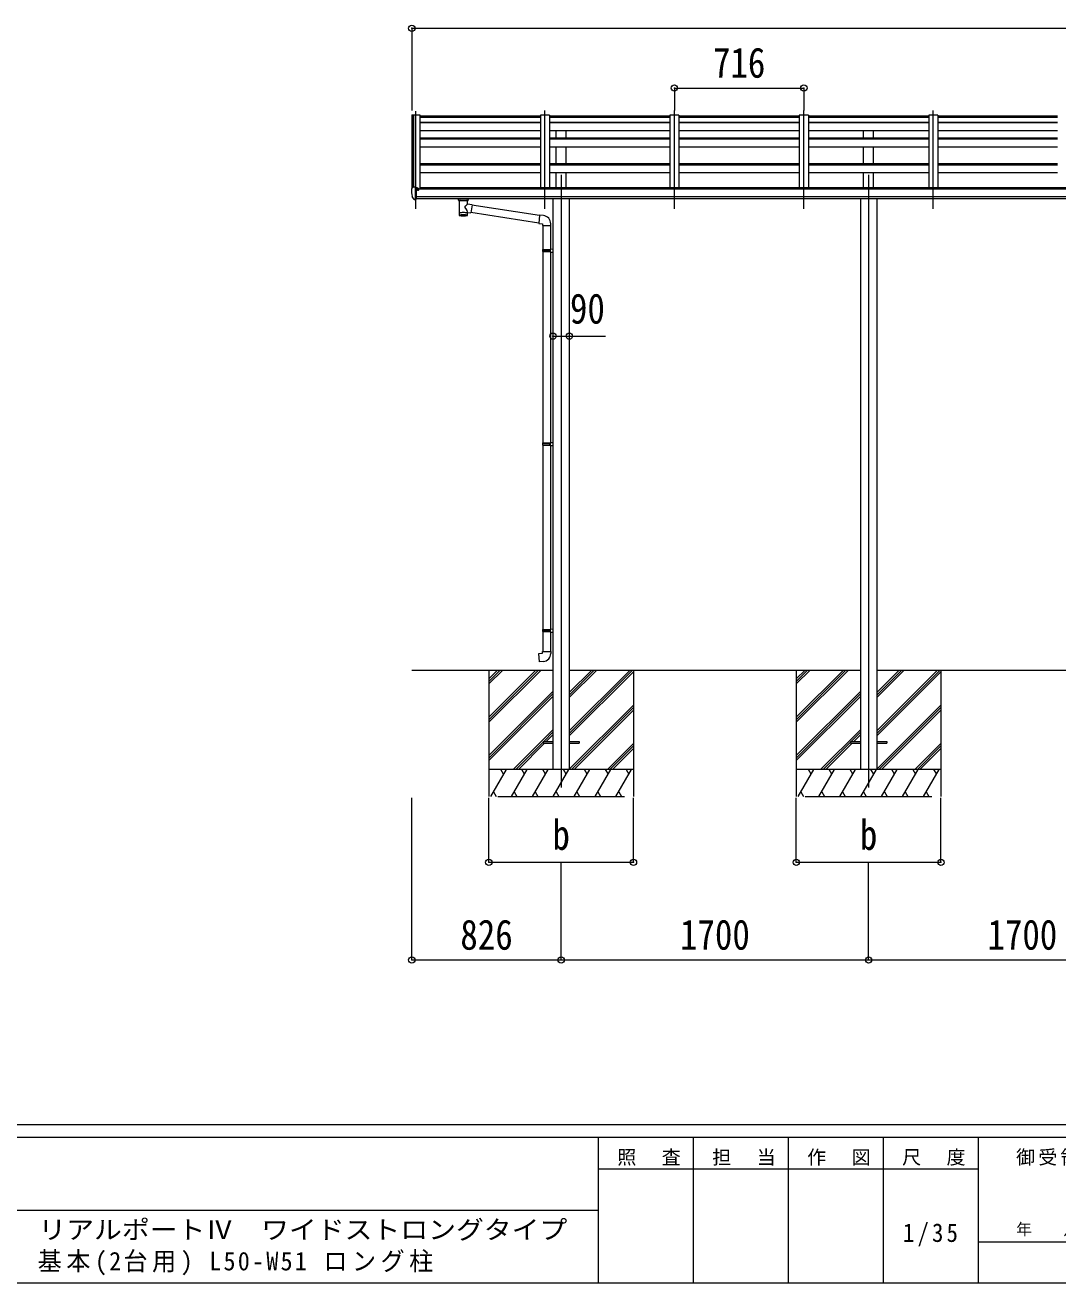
# Model space of a CAD drawing. Units: millimetres at full size, sheet at 1:35; some dimension numbers follow another scale. Extents: x -9783 to 9892, y -6828 to 6752.
# Drawn here: x 36 to 5747, y -6828 to 127 of the extents above; entities that cross this region are included whole.
import ezdxf
from ezdxf.enums import TextEntityAlignment as Align

# ---------------------------------------------------------------- set-up
doc = ezdxf.new("R2010")
doc.units = ezdxf.units.MM
doc.header["$LTSCALE"] = 35
doc.header["$PDMODE"] = 32
doc.header["$PDSIZE"] = 35
for name, color, linetype, lineweight in [('0-0_0', 7, 'Continuous', 9), ('0-1_本体', 4, 'Continuous', 9), ('0-2_部品', 7, 'Continuous', 9), ('0-8_PARTS2', 2, 'Continuous', 9), ('0-A_寸法', 6, 'Continuous', 9), ('F-0_240', 7, 'Continuous', 9)]:
    doc.layers.add(name, color=color, linetype=linetype, lineweight=lineweight)
doc.styles.add('ＭＳ ゴシック', font='')
doc.styles.get('ＭＳ ゴシック').set_extended_font_data('MS Gothic')

msp = doc.modelspace()

# ---------------------------------------------------------------- linework, layer by layer
at = {"layer": '0-0_0'}
for p, q in [((2174.19, -3439.43), (2954.99, -3439.43)), ((2600.19, -3439.43), (2600.19, -4139.43)), ((2600.19, -3700.16), (2860.92, -3439.43)), ((2600.19, -3714.3), (2875.06, -3439.43)), ((2600.19, -3728.44), (2889.2, -3439.43)), ((2600.19, -3516.31), (2677.07, -3439.43)), ((2600.19, -3502.17), (2662.93, -3439.43)), ((2600.19, -3488.02), (2648.79, -3439.43)), ((3045.39, -3439.43), (4654.99, -3439.43)), ((3045.39, -3775.45), (3381.42, -3439.43)), ((3045.39, -3789.6), (3395.56, -3439.43)), ((3045.39, -3591.61), (3197.57, -3439.43)), ((3045.39, -3577.47), (3183.43, -3439.43)), ((3045.39, -3563.32), (3169.29, -3439.43)), ((3045.39, -3803.74), (3400.19, -3448.94)), ((3400.19, -3439.43), (3400.19, -4139.43)), ((4300.19, -3439.43), (4300.19, -4139.43)), ((4300.19, -3700.16), (4560.92, -3439.43)), ((4300.19, -3714.3), (4575.06, -3439.43)), ((4300.19, -3728.44), (4589.2, -3439.43)), ((4300.19, -3516.31), (4377.07, -3439.43)), ((4300.19, -3502.17), (4362.93, -3439.43)), ((4300.19, -3488.02), (4348.79, -3439.43)), ((4745.39, -3439.43), (6354.99, -3439.43)), ((4745.39, -3775.45), (5081.42, -3439.43)), ((4745.39, -3789.6), (5095.56, -3439.43)), ((4745.39, -3591.61), (4897.57, -3439.43)), ((4745.39, -3577.47), (4883.43, -3439.43)), ((4745.39, -3563.32), (4869.29, -3439.43)), ((4745.39, -3803.74), (5100.19, -3448.94)), ((5100.19, -3439.43), (5100.19, -4139.43)), ((2600.19, -3912.29), (2954.99, -3557.49)), ((2600.19, -3926.43), (2954.99, -3571.63)), ((2600.19, -3940.57), (2954.99, -3585.77)), ((4300.19, -3912.29), (4654.99, -3557.49)), ((4300.19, -3926.43), (4654.99, -3571.63)), ((4300.19, -3940.57), (4654.99, -3585.77)), ((3045.39, -3987.59), (3400.19, -3632.79)), ((3057.69, -3989.43), (3400.19, -3646.93)), ((3071.83, -3989.43), (3400.19, -3661.07)), ((4745.39, -3987.59), (5100.19, -3632.79)), ((4757.69, -3989.43), (5100.19, -3646.93)), ((4771.83, -3989.43), (5100.19, -3661.07)), ((2735.18, -3989.43), (2954.99, -3769.62)), ((2903.84, -3834.92), (2954.99, -3783.76)), ((2917.98, -3834.92), (2954.99, -3797.9)), ((4435.18, -3989.43), (4654.99, -3769.62)), ((4603.84, -3834.92), (4654.99, -3783.76)), ((4617.98, -3834.92), (4654.99, -3797.9)), ((2749.32, -3989.43), (2900.19, -3838.56)), ((2763.47, -3989.43), (2908.98, -3843.92)), ((3255.68, -3989.43), (3400.19, -3844.92)), ((3269.82, -3989.43), (3400.19, -3859.06)), ((3283.97, -3989.43), (3400.19, -3873.2)), ((4449.32, -3989.43), (4600.19, -3838.56)), ((4463.47, -3989.43), (4608.98, -3843.92)), ((4955.68, -3989.43), (5100.19, -3844.92)), ((4969.82, -3989.43), (5100.19, -3859.06)), ((4983.97, -3989.43), (5100.19, -3873.2)), ((3400.19, -3989.43), (2600.19, -3989.43)), ((2610.48, -4139.43), (2697.08, -3989.43)), ((2682.08, -4015.41), (2667.08, -3989.43)), ((2725.95, -4139.43), (2812.55, -3989.43)), ((2797.55, -4015.41), (2782.55, -3989.43)), ((2841.42, -4139.43), (2928.02, -3989.43)), ((2913.02, -4015.41), (2898.02, -3989.43)), ((2956.89, -4139.43), (3043.49, -3989.43)), ((3028.49, -4015.41), (3013.49, -3989.43)), ((3072.36, -4139.43), (3158.96, -3989.43)), ((3143.96, -4015.41), (3128.96, -3989.43)), ((3187.83, -4139.43), (3274.43, -3989.43)), ((3244.43, -3989.43), (3259.43, -4015.41)), ((3303.3, -4139.43), (3389.9, -3989.43)), ((3359.9, -3989.43), (3374.9, -4015.41)), ((5100.19, -3989.43), (4300.19, -3989.43)), ((4310.48, -4139.43), (4397.08, -3989.43)), ((4382.08, -4015.41), (4367.08, -3989.43)), ((4425.95, -4139.43), (4512.55, -3989.43)), ((4497.55, -4015.41), (4482.55, -3989.43)), ((4541.42, -4139.43), (4628.02, -3989.43)), ((4613.02, -4015.41), (4598.02, -3989.43)), ((4656.89, -4139.43), (4743.49, -3989.43)), ((4728.49, -4015.41), (4713.49, -3989.43)), ((4772.36, -4139.43), (4858.96, -3989.43)), ((4843.96, -4015.41), (4828.96, -3989.43)), ((4887.83, -4139.43), (4974.43, -3989.43)), ((4944.43, -3989.43), (4959.43, -4015.41)), ((5003.3, -4139.43), (5089.9, -3989.43)), ((5059.9, -3989.43), (5074.9, -4015.41)), ((2625.48, -4113.45), (2640.48, -4139.43)), ((2650.19, -4139.43), (3350.19, -4139.43)), ((2740.95, -4113.45), (2755.95, -4139.43)), ((2856.42, -4113.45), (2871.42, -4139.43)), ((2971.89, -4113.45), (2986.89, -4139.43)), ((3087.36, -4113.45), (3102.36, -4139.43)), ((3202.83, -4113.45), (3217.83, -4139.43)), ((3318.3, -4113.45), (3333.3, -4139.43)), ((4325.48, -4113.45), (4340.48, -4139.43)), ((4350.19, -4139.43), (5050.19, -4139.43)), ((4440.95, -4113.45), (4455.95, -4139.43)), ((4556.42, -4113.45), (4571.42, -4139.43)), ((4671.89, -4113.45), (4686.89, -4139.43)), ((4787.36, -4113.45), (4802.36, -4139.43)), ((4902.83, -4113.45), (4917.83, -4139.43)), ((5018.3, -4113.45), (5033.3, -4139.43))]:
    msp.add_line(p, q, dxfattribs=at)
at = {"layer": '0-1_本体'}
for p, q in [((2174.2, -370.92), (2174.19, -776.56)), ((2175.14, -370.04), (2182.97, -369.63)), ((2183.19, -369.71), (2183.19, -770.02)), ((2183.27, -369.82), (2183.89, -371.44)), ((2219.19, -369.62), (2219.19, -779.83)), ((2219.19, -382.62), (2885.19, -382.62)), ((2219.19, -409.29), (2885.19, -409.29)), ((2219.19, -411.91), (2885.19, -411.91)), ((2885.19, -370.22), (2885.19, -773.29)), ((2935.19, -370.22), (2885.19, -370.22)), ((2935.19, -370.22), (2935.19, -773.29)), ((2935.19, -382.62), (3601.19, -382.62)), ((2935.19, -409.29), (3601.19, -409.29)), ((2935.19, -411.91), (3601.19, -411.91)), ((3601.19, -370.22), (3601.19, -773.29)), ((3651.19, -370.22), (3601.19, -370.22)), ((3651.19, -370.22), (3651.19, -773.29)), ((3651.19, -382.62), (4317.19, -382.62)), ((3651.19, -409.29), (4317.19, -409.29)), ((3651.19, -411.91), (4317.19, -411.91)), ((4317.19, -370.22), (4317.19, -773.29)), ((4367.19, -370.22), (4317.19, -370.22)), ((4367.19, -370.22), (4367.19, -773.29)), ((4367.19, -382.62), (5033.19, -382.62)), ((4367.19, -409.29), (5033.19, -409.29)), ((4367.19, -411.91), (5033.19, -411.91)), ((5033.19, -370.22), (5033.19, -773.29)), ((5083.19, -370.22), (5033.19, -370.22)), ((5083.19, -370.22), (5083.19, -773.29)), ((5083.19, -382.62), (5744.26, -382.62)), ((5083.19, -409.29), (5744.26, -409.29)), ((5083.19, -411.91), (5744.26, -411.91)), ((2219.19, -456.65), (2885.19, -456.65)), ((2935.19, -456.65), (3601.19, -456.65)), ((2972.69, -495.6), (2972.69, -456.92)), ((3027.69, -495.6), (3027.69, -456.92)), ((3651.19, -456.65), (4317.19, -456.65)), ((4367.19, -456.65), (5033.19, -456.65)), ((4672.69, -495.6), (4672.69, -456.92)), ((4727.69, -495.6), (4727.69, -456.92)), ((5083.19, -456.65), (5744.26, -456.65)), ((2219.19, -496.32), (2885.19, -496.32)), ((2219.19, -501.69), (2885.19, -501.69)), ((2219.19, -545.78), (2885.19, -545.78)), ((2935.19, -496.32), (3601.19, -496.32)), ((2935.19, -501.69), (3601.19, -501.69)), ((2935.19, -545.78), (3601.19, -545.78)), ((2972.69, -638.43), (2972.69, -545.78)), ((3027.69, -638.43), (3027.69, -545.78)), ((3651.19, -496.32), (4317.19, -496.32)), ((3651.19, -501.69), (4317.19, -501.69)), ((3651.19, -545.78), (4317.19, -545.78)), ((4367.19, -496.32), (5033.19, -496.32)), ((4367.19, -501.69), (5033.19, -501.69)), ((4367.19, -545.78), (5033.19, -545.78)), ((4672.69, -638.43), (4672.69, -545.78)), ((4727.69, -638.43), (4727.69, -545.78)), ((5083.19, -496.32), (5744.26, -496.32)), ((5083.19, -501.69), (5744.26, -501.69)), ((5083.19, -545.78), (5744.26, -545.78)), ((2219.19, -638.43), (2885.19, -638.43)), ((2219.19, -645.33), (2885.19, -645.33)), ((2219.19, -688.88), (2885.19, -688.88)), ((2935.19, -638.43), (3601.19, -638.43)), ((2935.19, -645.33), (3601.19, -645.33)), ((2935.19, -688.88), (3601.19, -688.88)), ((2972.69, -773.29), (2972.69, -688.88)), ((3027.69, -773.29), (3027.69, -688.88)), ((3651.19, -638.43), (4317.19, -638.43)), ((3651.19, -645.33), (4317.19, -645.33)), ((3651.19, -688.88), (4317.19, -688.88)), ((4367.19, -638.43), (5033.19, -638.43)), ((4367.19, -645.33), (5033.19, -645.33)), ((4367.19, -688.88), (5033.19, -688.88)), ((4672.69, -773.29), (4672.69, -688.88)), ((4727.69, -773.29), (4727.69, -688.88)), ((5083.19, -638.43), (5744.26, -638.43)), ((5083.19, -645.33), (5744.26, -645.33)), ((5083.19, -688.88), (5744.26, -688.88)), ((7199.69, -779.83), (2200.69, -779.83)), ((2200.69, -821.34), (7199.69, -821.34)), ((7199.69, -833.27), (2200.69, -833.2)), ((2224.19, -779.83), (2224.19, -773.29)), ((7176.19, -773.29), (2224.19, -773.29)), ((2954.99, -833.36), (2954.99, -3989.44)), ((3045.39, -833.36), (3045.39, -3989.44)), ((4654.99, -833.36), (4654.99, -3989.44)), ((4745.39, -833.36), (4745.39, -3989.44))]:
    msp.add_line(p, q, dxfattribs=at)
msp.add_lwpolyline([(2183.89, -770.02), (2183.89, -369.62), (2219.19, -369.62)], dxfattribs=at)
msp.add_circle((2208.16, -784.93), 3, dxfattribs=at)
for centre, radius, start, end in [((2175.19, -371.04), 1, 93, 173.32986), ((2182.99, -369.93), 0.301, 21.06327, 92.86679)]:
    msp.add_arc(centre, radius, start, end, dxfattribs=at)
at = {"layer": '0-2_部品', "color": 4}
for p, q in [((2885.19, -375.72), (2219.19, -375.72)), ((3601.19, -375.72), (2935.19, -375.72)), ((4317.19, -375.72), (3651.19, -375.72)), ((5033.19, -375.72), (4367.19, -375.72)), ((5744.26, -375.72), (5083.19, -375.72)), ((2900.19, -3834.93), (2900.19, -3843.93)), ((2900.19, -3834.93), (2955.19, -3834.93)), ((2900.19, -3843.93), (2955.19, -3843.93)), ((3045.19, -3834.93), (3100.19, -3834.93)), ((3045.19, -3843.93), (3100.19, -3843.93)), ((3100.19, -3834.93), (3100.19, -3843.93)), ((4600.19, -3834.93), (4600.19, -3843.93)), ((4600.19, -3834.93), (4655.19, -3834.93)), ((4600.19, -3843.93), (4655.19, -3843.93)), ((4745.19, -3834.93), (4800.19, -3834.93)), ((4745.19, -3843.93), (4800.19, -3843.93)), ((4800.19, -3834.93), (4800.19, -3843.93))]:
    msp.add_line(p, q, dxfattribs=at)
at = {"layer": '0-2_部品'}
for p, q in [((2172.19, -779.4), (2172.19, -780.03)), ((2179.1, -770.6), (2175.03, -776.41)), ((2186.57, -836.72), (2176.82, -821.34)), ((2194.19, -838.53), (2194.19, -770.03)), ((2195.69, -770.95), (2194.19, -770.95)), ((2200.69, -779.77), (2194.19, -779.37)), ((2195.69, -770.95), (2195.69, -777.12)), ((2205.36, -772.45), (2195.69, -771.73)), ((2195.69, -774.72), (2209.69, -774.78)), ((2205.16, -784.95), (2205.69, -784.95)), ((2205.69, -784.95), (2205.99, -784.95)), ((2206.19, -774.76), (2206.19, -772.86)), ((2210.69, -775.88), (2210.69, -779.84)), ((2432.19, -840.39), (2432.19, -833.22)), ((2486.19, -840.39), (2486.19, -833.22)), ((2192.69, -838.44), (2188.98, -838.21)), ((2192.69, -838.44), (2194.19, -838.53)), ((2194.19, -836.34), (2194.69, -836.34)), ((2194.69, -836.34), (2195.19, -835.34)), ((2200.69, -835.34), (2195.19, -835.34)), ((2436.29, -844.89), (2436.27, -925.18)), ((2482.09, -862.46), (2482.09, -844.88)), ((2507.31, -866.37), (2482.09, -862.46)), ((2507.31, -866.37), (2500.29, -911.63)), ((2880.92, -926.31), (2507.01, -868.31)), ((2482.11, -925.18), (2482.09, -908.55)), ((2482.09, -908.8), (2500.29, -911.63)), ((2877.25, -968.25), (2500.57, -909.81)), ((2901.91, -926.38), (2881.08, -924.55)), ((2942.99, -982.12), (2942.99, -971.2)), ((2896.99, -982.12), (2942.99, -982.12)), ((2898.99, -981.37), (2898.99, -1113.68)), ((2940.99, -981.37), (2940.99, -1111.12)), ((2938.99, -1111.18), (2954.99, -1110.71)), ((2938.99, -1113.18), (2938.99, -1111.18)), ((2954.99, -1110.71), (2954.99, -1128.65)), ((2896.99, -1115.68), (2897.99, -1113.68)), ((2896.99, -1115.68), (2940.99, -1115.68)), ((2896.99, -1115.68), (2896.99, -1123.68)), ((2896.99, -1123.68), (2940.99, -1123.68)), ((2896.99, -1123.68), (2897.99, -1125.68)), ((2897.99, -1113.68), (2940.99, -1113.68)), ((2897.99, -1125.68), (2940.99, -1125.68)), ((2898.99, -1125.68), (2898.99, -2183.43)), ((2936.51, -1115.68), (2936.08, -1113.68)), ((2938.99, -1113.18), (2940.99, -1113.18)), ((2938.99, -1128.18), (2938.99, -1126.18)), ((2938.99, -1128.18), (2954.99, -1128.65)), ((2940.99, -1128.24), (2940.99, -2180.87)), ((2896.99, -2185.43), (2897.99, -2183.43)), ((2896.99, -2185.43), (2940.99, -2185.43)), ((2896.99, -2185.43), (2896.99, -2193.43)), ((2896.99, -2193.43), (2940.99, -2193.43)), ((2896.99, -2193.43), (2897.99, -2195.43)), ((2897.99, -2183.43), (2940.99, -2183.43)), ((2897.99, -2195.43), (2940.99, -2195.43)), ((2898.99, -2195.43), (2898.99, -3215.03)), ((2936.51, -2185.43), (2936.08, -2183.43)), ((2938.99, -2180.93), (2954.99, -2180.45)), ((2938.99, -2182.93), (2938.99, -2180.93)), ((2938.99, -2182.93), (2940.99, -2182.93)), ((2938.99, -2197.93), (2938.99, -2195.93)), ((2938.99, -2197.93), (2954.99, -2198.4)), ((2940.99, -2197.98), (2940.99, -3212.47)), ((2954.99, -2180.45), (2954.99, -2198.4)), ((2896.99, -3217.03), (2897.99, -3215.03)), ((2896.99, -3217.03), (2940.99, -3217.03)), ((2896.99, -3217.03), (2896.99, -3225.03)), ((2896.99, -3225.03), (2940.99, -3225.03)), ((2896.99, -3225.03), (2897.99, -3227.03)), ((2897.99, -3215.03), (2940.99, -3215.03)), ((2897.99, -3227.03), (2940.99, -3227.03)), ((2898.99, -3227.03), (2898.99, -3337.03)), ((2936.51, -3217.03), (2936.08, -3215.03)), ((2938.99, -3212.53), (2954.99, -3212.05)), ((2938.99, -3214.53), (2938.99, -3212.53)), ((2938.99, -3214.53), (2940.99, -3214.53)), ((2938.99, -3229.53), (2938.99, -3227.53)), ((2938.99, -3229.53), (2954.99, -3230)), ((2940.99, -3229.58), (2940.99, -3337.03)), ((2954.99, -3212.05), (2954.99, -3230)), ((2896.99, -3337.03), (2942.99, -3337.03)), ((2896.99, -3347.03), (2896.99, -3337.03)), ((2942.99, -3337.03), (2942.99, -3347.94))]:
    msp.add_line(p, q, dxfattribs=at)
for points in [[(2194.19, -770.03), (2182.19, -770.03), (2179.86, -770.18)], [(2194.19, -824.64), (2197.35, -824.24), (2200.69, -823.81)], [(2200.69, -835.34), (2200.69, -777.12), (2195.69, -777.12)], [(2205.36, -772.45), (2205.53, -772.47), (2205.69, -772.5), (2205.83, -772.54), (2205.96, -772.59), (2206.06, -772.65), (2206.13, -772.72), (2206.18, -772.79), (2206.19, -772.86)], [(2205.99, -783.76), (2205.99, -784.95), (2210.69, -784.95)], [(2210.69, -783.33), (2210.69, -784.95), (2211.16, -784.95)], [(2432.23, -840.44), (2432.21, -840.09), (2432.45, -839.13), (2432.97, -838.25), (2433.78, -837.41), (2434.89, -836.61), (2436.29, -835.89)], [(2432.23, -840.33), (2432.21, -840.69), (2432.45, -841.64), (2432.97, -842.53), (2433.78, -843.37), (2434.89, -844.16), (2436.29, -844.89)], [(2482.09, -835.9), (2482.32, -835.99), (2483.68, -836.73), (2484.79, -837.57), (2485.55, -838.44), (2486.01, -839.34), (2486.18, -840.23)], [(2482.09, -844.88), (2482.32, -844.78), (2483.68, -844.05), (2484.79, -843.2), (2485.55, -842.33), (2486.01, -841.44), (2486.18, -840.55)], [(2881.08, -924.55), (2877.07, -970.38), (2896.99, -972.12), (2896.99, -982.12)], [(2936.51, -1115.68), (2936.51, -1123.68), (2936.08, -1125.68)], [(2938.99, -1126.18), (2940.99, -1126.18), (2940.99, -1113.18)], [(2936.51, -2185.43), (2936.51, -2193.43), (2936.08, -2195.43)], [(2938.99, -2195.93), (2940.99, -2195.93), (2940.99, -2182.93)], [(2936.51, -3217.03), (2936.51, -3225.03), (2936.08, -3227.03)], [(2938.99, -3227.53), (2940.99, -3227.53), (2940.99, -3214.53)], [(2901.91, -3392.77), (2881.08, -3394.59), (2877.07, -3348.77), (2896.99, -3347.03)]]:
    msp.add_lwpolyline(points, dxfattribs=at)
for centre, radius, start, end in [((2175.19, -779.4), 3, 93, 180), ((2364.68, -780.03), 192.49, 180.0008, 192.1233), ((2179.42, -819.84), 3, 191.83348, 210), ((2179.92, -771.17), 1, 93.5, 145), ((2208.19, -784.95), 2.5, 151.64236, 180), ((2208.19, -784.95), 2.5, 0, 151.64236), ((2449.26, -885.6), 51.38, 92.46126, 104.61963), ((2459.2, -989.74), 155.94, 85.53149, 94.46851), ((2469.15, -885.6), 51.38, 75.38037, 87.53874), ((2189.17, -835.22), 3, 210, 266.5), ((2897.99, -971.2), 45, 0, 85), ((2897.99, -3347.94), 45, 275, 0)]:
    msp.add_arc(centre, radius, start, end, dxfattribs=at)
for centre, major_axis, ratio, start_param, end_param in [((2209.69, -775.88), (-0.02, 1.1), 0.906239, 4.6917496, 6.2625459), ((2459.19, -846.08), (-22.91, -0.42), 0.072511, 4.711586, 6.2823824), ((2459.21, -844.45), (-22.91, -0.42), 0.072511, 4.711586, 6.2823824), ((2459.17, -844.46), (22.92, -0.42), 0.07247, 0.0008089, 1.5716053), ((2459.17, -846.08), (22.92, -0.42), 0.07247, 0.0008089, 1.5716053), ((2459.19, -882.01), (-22.81, 26.62), 0.234429, 3.1563334, 4.5976381), ((2461.74, -884.66), (20.32, 22.25), 0.045535, 4.9756507, 6.2441899), ((2470.19, -840.39), (16, 0), 0.361356, 0, 0.0194874), ((2470.19, -840.39), (16, 0), 0.361356, 6.2636979, 6.2831853), ((2459.19, -925.18), (22.92, 0), 0.101955, 6.2829723, 9.4248207), ((2459.19, -925.18), (22.92, 0), 0.101955, 3.1415499, 6.2833984), ((2459.19, -912.74), (22.91, 0), 0.122865, 6.2831853, 9.424778)]:
    msp.add_ellipse(centre, major_axis=major_axis, ratio=ratio, start_param=start_param, end_param=end_param, dxfattribs=at)
at = {"layer": '0-8_PARTS2'}
for p, q in [((2910.19, -889.36), (2910.19, -345.52)), ((3626.19, -889.36), (3626.19, -345.52)), ((4342.19, -889.36), (4342.19, -345.52)), ((5058.19, -889.36), (5058.19, -345.52)), ((2194.19, -349.5), (2194.19, -889.36)), ((3000.19, -700.56), (3000.19, -4089.46)), ((4700.19, -700.56), (4700.19, -4089.46))]:
    msp.add_line(p, q, dxfattribs=at)
at = {"layer": '0-A_寸法'}
for p, q in [((2174.19, 109.14), (2174.19, -345.52)), ((2174.19, 109.14), (7226.19, 109.14)), ((3626.19, -221), (3626.19, -345.52)), ((3626.19, -221), (4342.19, -221)), ((4342.19, -221), (4342.19, -345.52)), ((2954.99, -1592.8), (3045.39, -1592.8)), ((3045.39, -1592.8), (3245.39, -1592.8)), ((2174.19, -5042.82), (2174.19, -4145.91)), ((2600.19, -4502.45), (2600.19, -4145.91)), ((3400.19, -4502.45), (3400.19, -4145.91)), ((4300.19, -4502.45), (4300.19, -4145.91)), ((5100.19, -4502.45), (5100.19, -4145.91)), ((2600.19, -4502.45), (3400.19, -4502.45)), ((3000.19, -5042.82), (3000.19, -4502.45)), ((4300.19, -4502.45), (5100.19, -4502.45)), ((4700.19, -5042.82), (4700.19, -4502.45)), ((2174.19, -5042.82), (3000.19, -5042.82)), ((3000.19, -5042.82), (4700.19, -5042.82)), ((4700.19, -5042.82), (6400.19, -5042.82))]:
    msp.add_line(p, q, dxfattribs=at)
for p in [(2174.19, 109.14), (3626.19, -221), (4342.19, -221), (2954.99, -1592.8), (3045.39, -1592.8), (2600.19, -4502.45), (3400.19, -4502.45), (4300.19, -4502.45), (5100.19, -4502.45), (2174.19, -5042.82), (3000.19, -5042.82), (4700.19, -5042.82)]:
    msp.add_point(p, dxfattribs=at)
at = {"layer": 'F-0_240', "color": 5}
for p, q in [((-9783.03, -5953.1), (9396.97, -5953.1)), ((-9783.03, -6023.1), (6285.75, -6023.1)), ((3205.75, -6023.1), (3205.75, -6828.1)), ((3730.75, -6023.1), (3730.75, -6828.1)), ((4255.75, -6023.1), (4255.75, -6828.1)), ((4780.75, -6023.1), (4780.75, -6828.1)), ((5305.75, -6023.1), (5305.75, -6828.1)), ((3205.75, -6198.1), (5305.75, -6198.1)), ((-3969.25, -6425.6), (3205.75, -6425.6)), ((5305.75, -6600.6), (6285.75, -6600.6)), ((-9783.03, -6828.1), (9396.97, -6828.1))]:
    msp.add_line(p, q, dxfattribs=at)

# ---------------------------------------------------------------- texts
at = {"layer": '0-A_寸法', "color": 7, "style": 'ＭＳ ゴシック', "width": 0.85}
for s, p in [('716', (3839.82, -214)), ('90', (3049.14, -1573.8)), ('b', (2952.07, -4483.45)), ('b', (4652.07, -4483.45)), ('826', (2442.81, -5035.82)), ('1700', (3657.69, -5035.82)), ('1700', (5357.69, -5035.82))]:
    msp.add_text(s, height=166.8, dxfattribs=at).set_placement(p, align=Align.BOTTOM_LEFT)
at = {"layer": 'F-0_240', "style": 'ＭＳ ゴシック', "width": 1.1}
msp.add_text('リアルポートⅣ\u3000ワイドストロングタイプ', height=102.6, dxfattribs=at).set_placement((109.35, -6616.22), align=Align.BOTTOM_LEFT)
at = {"layer": 'F-0_240', "style": 'ＭＳ ゴシック'}
msp.add_text('年\u3000\u3000月\u3000\u3000日', height=64.15, dxfattribs=at).set_placement((5515.76, -6583.1), align=Align.BOTTOM_LEFT)
at = {"layer": 'F-0_240', "attachment_point": 7, "style": 'ＭＳ ゴシック'}
for s, insert, char_height in [('\\T1.17;照\u3000査', (3310.76, -6180.6), 76.98), ('\\T1.17;担\u3000当', (3835.76, -6180.6), 76.98), ('\\T1.17;作\u3000図', (4360.75, -6180.6), 76.98), ('\\T1.17;尺\u3000度', (4885.76, -6180.6), 76.98), ('\\T1.17;御受領印', (5515.75, -6180.6), 76.98), ('\\T1.28;\\W0.9;1/35', (4890.13, -6626.85), 102.6), ('\\T1.19;\\W0.95;基本(2台用)\\~L50-W51\\~ロング柱', (105.77, -6786.55), 102.6)]:
    msp.add_mtext(s, dxfattribs=dict(at, insert=insert, char_height=char_height))

doc.saveas('drawing.dxf')
